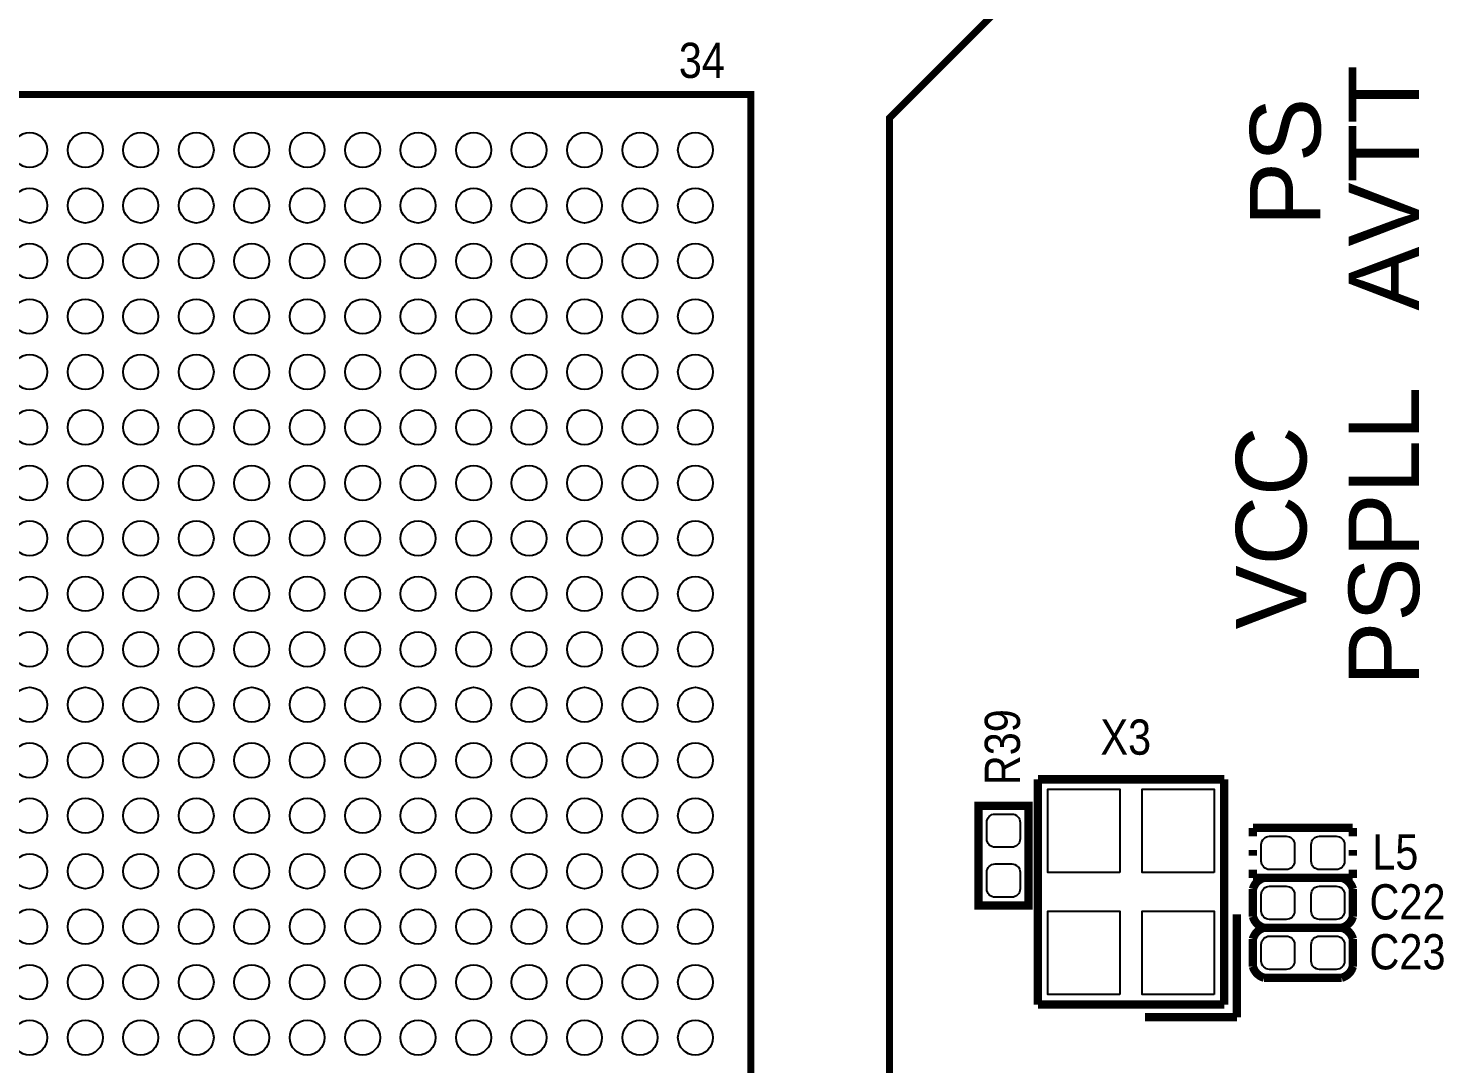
# Model space of a CAD drawing. Extents: x 35 to 236, y 10 to 166.
# Drawn here: x 99.47 to 124.99, y 82.53 to 101.2 of the extents above; entities that cross this region are included whole.
import ezdxf

# ---------------------------------------------------------------- set-up
doc = ezdxf.new("R2010")
doc.units = 0
for name, color, linetype in [('BG_SILKSCREEN_TOP', 254, 'CONTINUOUS'), ('PG_SILKSCREEN_TOP', 254, 'CONTINUOUS'), ('PIN_SOLDERMASK_TOP', 85, 'CONTINUOUS'), ('RD_SILKSCREEN_TOP', 142, 'CONTINUOUS')]:
    doc.layers.add(name, color=color, linetype=linetype)

msp = doc.modelspace()

# ---------------------------------------------------------------- linework, layer by layer
at = {"layer": 'PG_SILKSCREEN_TOP'}
for points, const_width in [([(115, 62.5), (115, 99.5824), (117.3185, 101.9009)], 0.127), ([(77.5, 65), (112.5, 65), (112.5, 100), (77.5, 100), (77.5, 65)], 0.127), ([(117.673, 83.5968), (117.673, 87.6558)], 0.1524), ([(117.673, 87.6558), (121.0308, 87.6558)], 0.1524), ([(121.0308, 87.6558), (121.0308, 83.5968)], 0.1524), ([(117.2517, 87.181), (117.5017, 87.181), (117.5017, 85.381), (116.6017, 85.381), (116.6017, 87.181), (117.2517, 87.181)], 0.15), ([(121.55, 86.78), (123.35, 86.78)], 0.15), ([(121.55, 86.78), (121.55, 86.63)], 0.15), ([(123.35, 86.78), (123.35, 86.63)], 0.15), ([(121.55, 86.38), (121.55, 86.28)], 0.15), ([(123.35, 86.38), (123.35, 86.28)], 0.15), ([(121.55, 85.88), (121.55, 86.03)], 0.15), ([(123.35, 85.88), (123.35, 86.03)], 0.15), ([(121.55, 85.88), (123.35, 85.88)], 0.15), ([(123.35, 85.18), (123.35, 85.68)], 0.15), ([(121.2594, 83.3682), (121.2594, 85.225)], 0.1524), ([(123.35, 84.28), (123.35, 84.78)], 0.15), ([(121.0308, 83.5968), (117.673, 83.5968)], 0.1524), ([(119.6008, 83.3682), (121.2594, 83.3682)], 0.1524)]:
    msp.add_lwpolyline(points, dxfattribs=dict(at, const_width=const_width))
at = {"layer": 'PG_SILKSCREEN_TOP', "const_width": 0.15}
for points in [[(123.35, 85.68, 0.265564), (123.15, 85.88), (121.75, 85.88, 0.265564), (121.55, 85.68), (121.55, 85.18, 0.265564), (121.75, 84.98), (123.15, 84.98, 0.265564), (123.35, 85.18)], [(123.35, 84.78, 0.265564), (123.15, 84.98), (121.75, 84.98, 0.265564), (121.55, 84.78), (121.55, 84.28, 0.265564), (121.75, 84.08), (123.15, 84.08, 0.265564), (123.35, 84.28)]]:
    msp.add_lwpolyline(points, format="xyb", dxfattribs=at)
at = {"layer": 'PIN_SOLDERMASK_TOP'}
for points in [[(119.1513, 85.9755), (117.8508, 85.9755), (117.8508, 87.4767), (119.1513, 87.4767)], [(120.853, 85.9755), (119.5525, 85.9755), (119.5525, 87.4767), (120.853, 87.4767)], [(119.1513, 83.7759), (117.8508, 83.7759), (117.8508, 85.2771), (119.1513, 85.2771)], [(120.853, 83.7759), (119.5525, 83.7759), (119.5525, 85.2771), (120.853, 85.2771)]]:
    msp.add_lwpolyline(points, close=True, dxfattribs=at)
for points in [[(116.7517, 86.581), (116.7517, 86.881, -0.414214), (116.9017, 87.031), (117.2017, 87.031, -0.414214), (117.3517, 86.881), (117.3517, 86.581, -0.414214), (117.2017, 86.431), (116.9017, 86.431, -0.414214)], [(121.85, 86.63), (122.15, 86.63, -0.414214), (122.3, 86.48), (122.3, 86.18, -0.414214), (122.15, 86.03), (121.85, 86.03, -0.414214), (121.7, 86.18), (121.7, 86.48, -0.414214)], [(122.75, 86.63), (123.05, 86.63, -0.414214), (123.2, 86.48), (123.2, 86.18, -0.414214), (123.05, 86.03), (122.75, 86.03, -0.414214), (122.6, 86.18), (122.6, 86.48, -0.414214)], [(116.7517, 85.681), (116.7517, 85.981, -0.414214), (116.9017, 86.131), (117.2017, 86.131, -0.414214), (117.3517, 85.981), (117.3517, 85.681, -0.414214), (117.2017, 85.531), (116.9017, 85.531, -0.414214)], [(122.15, 85.13), (121.85, 85.13, -0.414214), (121.7, 85.28), (121.7, 85.58, -0.414214), (121.85, 85.73), (122.15, 85.73, -0.414214), (122.3, 85.58), (122.3, 85.28, -0.414214)], [(123.05, 85.13), (122.75, 85.13, -0.414214), (122.6, 85.28), (122.6, 85.58, -0.414214), (122.75, 85.73), (123.05, 85.73, -0.414214), (123.2, 85.58), (123.2, 85.28, -0.414214)], [(122.15, 84.23), (121.85, 84.23, -0.414214), (121.7, 84.38), (121.7, 84.68, -0.414214), (121.85, 84.83), (122.15, 84.83, -0.414214), (122.3, 84.68), (122.3, 84.38, -0.414214)], [(123.05, 84.23), (122.75, 84.23, -0.414214), (122.6, 84.38), (122.6, 84.68, -0.414214), (122.75, 84.83), (123.05, 84.83, -0.414214), (123.2, 84.68), (123.2, 84.38, -0.414214)]]:
    msp.add_lwpolyline(points, format="xyb", close=True, dxfattribs=at)
for centre in [(99.5, 99), (100.5, 99), (101.5, 99), (102.5, 99), (103.5, 99), (104.5, 99), (105.5, 99), (106.5, 99), (107.5, 99), (108.5, 99), (109.5, 99), (110.5, 99), (111.5, 99), (99.5, 98), (100.5, 98), (101.5, 98), (102.5, 98), (103.5, 98), (104.5, 98), (105.5, 98), (106.5, 98), (107.5, 98), (108.5, 98), (109.5, 98), (110.5, 98), (111.5, 98), (99.5, 97), (100.5, 97), (101.5, 97), (102.5, 97), (103.5, 97), (104.5, 97), (105.5, 97), (106.5, 97), (107.5, 97), (108.5, 97), (109.5, 97), (110.5, 97), (111.5, 97), (99.5, 96), (100.5, 96), (101.5, 96), (102.5, 96), (103.5, 96), (104.5, 96), (105.5, 96), (106.5, 96), (107.5, 96), (108.5, 96), (109.5, 96), (110.5, 96), (111.5, 96), (99.5, 95), (100.5, 95), (101.5, 95), (102.5, 95), (103.5, 95), (104.5, 95), (105.5, 95), (106.5, 95), (107.5, 95), (108.5, 95), (109.5, 95), (110.5, 95), (111.5, 95), (99.5, 94), (100.5, 94), (101.5, 94), (102.5, 94), (103.5, 94), (104.5, 94), (105.5, 94), (106.5, 94), (107.5, 94), (108.5, 94), (109.5, 94), (110.5, 94), (111.5, 94), (99.5, 93), (100.5, 93), (101.5, 93), (102.5, 93), (103.5, 93), (104.5, 93), (105.5, 93), (106.5, 93), (107.5, 93), (108.5, 93), (109.5, 93), (110.5, 93), (111.5, 93), (99.5, 92), (100.5, 92), (101.5, 92), (102.5, 92), (103.5, 92), (104.5, 92), (105.5, 92), (106.5, 92), (107.5, 92), (108.5, 92), (109.5, 92), (110.5, 92), (111.5, 92), (99.5, 91), (100.5, 91), (101.5, 91), (102.5, 91), (103.5, 91), (104.5, 91), (105.5, 91), (106.5, 91), (107.5, 91), (108.5, 91), (109.5, 91), (110.5, 91), (111.5, 91), (99.5, 90), (100.5, 90), (101.5, 90), (102.5, 90), (103.5, 90), (104.5, 90), (105.5, 90), (106.5, 90), (107.5, 90), (108.5, 90), (109.5, 90), (110.5, 90), (111.5, 90), (99.5, 89), (100.5, 89), (101.5, 89), (102.5, 89), (103.5, 89), (104.5, 89), (105.5, 89), (106.5, 89), (107.5, 89), (108.5, 89), (109.5, 89), (110.5, 89), (111.5, 89), (99.5, 88), (100.5, 88), (101.5, 88), (102.5, 88), (103.5, 88), (104.5, 88), (105.5, 88), (106.5, 88), (107.5, 88), (108.5, 88), (109.5, 88), (110.5, 88), (111.5, 88), (99.5, 87), (100.5, 87), (101.5, 87), (102.5, 87), (103.5, 87), (104.5, 87), (105.5, 87), (106.5, 87), (107.5, 87), (108.5, 87), (109.5, 87), (110.5, 87), (111.5, 87), (99.5, 86), (100.5, 86), (101.5, 86), (102.5, 86), (103.5, 86), (104.5, 86), (105.5, 86), (106.5, 86), (107.5, 86), (108.5, 86), (109.5, 86), (110.5, 86), (111.5, 86), (99.5, 85), (100.5, 85), (101.5, 85), (102.5, 85), (103.5, 85), (104.5, 85), (105.5, 85), (106.5, 85), (107.5, 85), (108.5, 85), (109.5, 85), (110.5, 85), (111.5, 85), (99.5, 84), (100.5, 84), (101.5, 84), (102.5, 84), (103.5, 84), (104.5, 84), (105.5, 84), (106.5, 84), (107.5, 84), (108.5, 84), (109.5, 84), (110.5, 84), (111.5, 84), (99.5, 83), (100.5, 83), (101.5, 83), (102.5, 83), (103.5, 83), (104.5, 83), (105.5, 83), (106.5, 83), (107.5, 83), (108.5, 83), (109.5, 83), (110.5, 83), (111.5, 83)]:
    msp.add_circle(centre, 0.315, dxfattribs=at)

# ---------------------------------------------------------------- texts
at = {"layer": 'BG_SILKSCREEN_TOP', "width": 1.02}
for s, p in [('AVTT', (124.5448, 96.1043)), ('PS', (122.7668, 97.6283)), ('PSPLL', (124.5448, 89.3423)), ('VCC', (122.5128, 90.3583))]:
    msp.add_text(s, height=1.27, rotation=90, dxfattribs=at).set_placement(p)
at = {"layer": 'PG_SILKSCREEN_TOP', "width": 0.88}
msp.add_text('34', height=0.635, dxfattribs=at).set_placement((111.2, 100.3))
at = {"layer": 'RD_SILKSCREEN_TOP', "width": 0.88}
msp.add_text('R39', height=0.635, rotation=90, dxfattribs=at).set_placement((117.35, 87.55))
for s, p in [('X3', (118.8, 88.1)), ('L5', (123.7, 86.03)), ('C22', (123.65, 85.13)), ('C23', (123.65, 84.23))]:
    msp.add_text(s, height=0.635, dxfattribs=at).set_placement(p)

doc.saveas('drawing.dxf')
